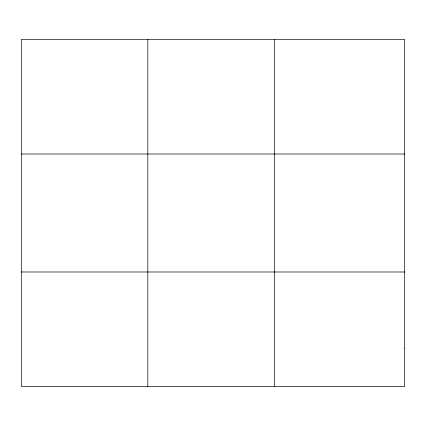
<?xml version="1.0" encoding="UTF-8"?>
<svg xmlns="http://www.w3.org/2000/svg" width="426" height="426" viewBox="0 0 426 426"><rect width="100%" height="100%" fill="white"/><g stroke="black" fill="none" stroke-linecap="round" stroke-linejoin="round"><path stroke-width="0.64" d="M147.822 39.48L147.822 386.52M274.344 39.48L274.344 386.52M21.3 154.004L404.7 154.004M21.3 271.996L404.7 271.996M404.7 348.346L404.7 386.52L21.3 386.52L21.3 39.48L404.7 39.48L404.7 348.346"/></g></svg>
